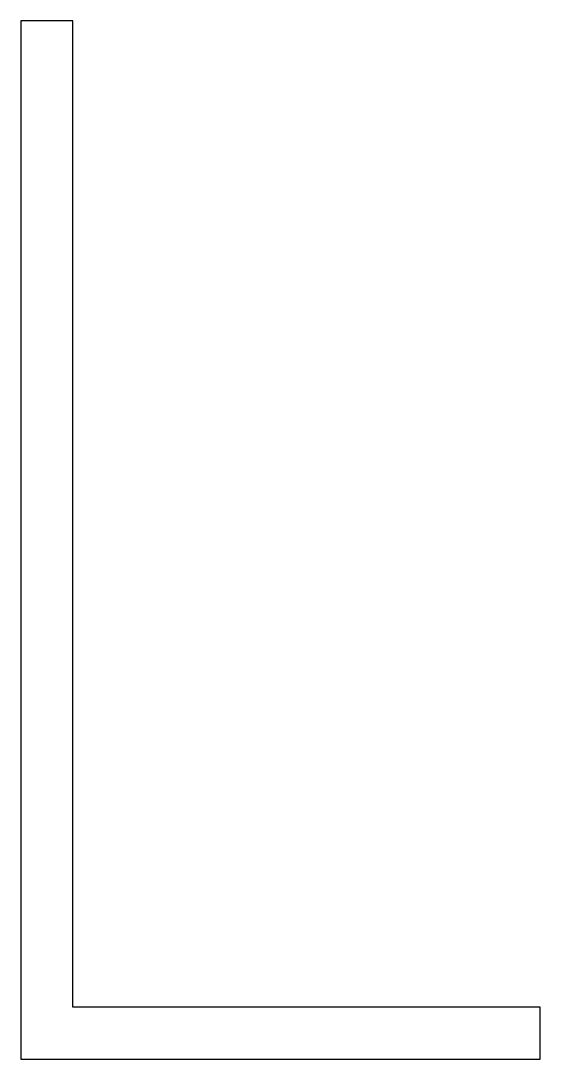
# Model space of a CAD drawing. Extents: x 143.7 to 173.7, y 178 to 238.
import ezdxf

# ---------------------------------------------------------------- set-up
doc = ezdxf.new("R2010")
doc.units = 0
doc.header["$LTSCALE"] = 15
doc.layers.get('0').update_dxf_attribs({"linetype": 'CONTINUOUS'})

msp = doc.modelspace()

# ---------------------------------------------------------------- linework, layer by layer
at = {"color": 0}
msp.add_lwpolyline([(146.682, 238.029), (143.682, 238.029), (143.682, 178.025), (173.686, 178.025), (173.686, 181.025), (146.682, 181.025)], close=True, dxfattribs=at)

doc.saveas('drawing.dxf')
